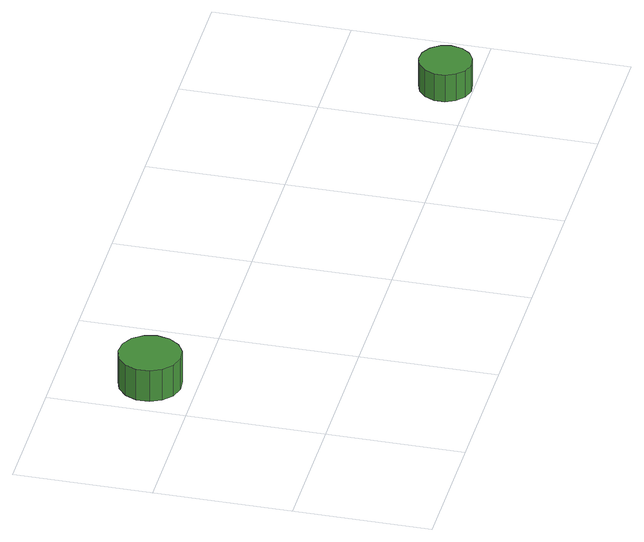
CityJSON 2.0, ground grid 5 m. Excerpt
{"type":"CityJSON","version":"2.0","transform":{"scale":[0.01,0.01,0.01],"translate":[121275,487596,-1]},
"CityObjects":{
"tree1":{"type":"SolitaryVegetationObject","attributes":{"function":"something"},"geometry":[{"type":"MultiSurface","lod":"1","boundaries":[[[0,1,2,3,4,5,6,7,8,9,10,11,12,13,14]],[[15,16,17,18,19,20,21,22,23,24,25,26,27,28,29]],[[0,29,28,1]],[[1,28,27,2]],[[2,27,26,3]],[[3,26,25,4]],[[4,25,24,5]],[[5,24,23,6]],[[6,23,22,7]],[[7,22,21,8]],[[8,21,20,9]],[[9,20,19,10]],[[10,19,18,11]],[[11,18,17,12]],[[12,17,16,13]],[[13,16,15,14]],[[14,15,29,0]]]}]},
"tree2":{"type":"SolitaryVegetationObject","attributes":{"function":"something"},"geometry":[{"type":"MultiSurface","lod":"1","boundaries":[[[30,31,32,33,34,35,36,37,38,39,40,41,42,43,44]],[[45,46,47,48,49,50,51,52,53,54,55,56,57,58,59]],[[30,59,58,31]],[[31,58,57,32]],[[32,57,56,33]],[[33,56,55,34]],[[34,55,54,35]],[[35,54,53,36]],[[36,53,52,37]],[[37,52,51,38]],[[38,51,50,39]],[[39,50,49,40]],[[40,49,48,41]],[[41,48,47,42]],[[42,47,46,43]],[[43,46,45,44]],[[44,45,59,30]]]}]}
},
"vertices":[
[285,670,189],[275,716,189],[248,754,189],[207,777,189],[160,782,189],[115,768,189],[80,736,189],[61,693,189],[61,646,189],[80,603,189],[115,572,189],[160,557,189],[207,562,189],[248,586,189],[275,624,189],[275,624,62],[248,586,62],[207,562,62],[160,557,62],[115,572,62],[80,603,62],[61,646,62],[61,693,62],[80,736,62],[115,768,62],[160,782,62],[207,777,62],[248,754,62],[275,716,62],[285,670,62],
[2320,100,177],[2312,138,177],[2288,170,177],[2254,190,177],[2215,194,177],[2177,182,177],[2148,155,177],[2132,119,177],[2132,80,177],[2148,44,177],[2177,17,177],[2215,5,177],[2254,9,177],[2288,29,177],[2312,61,177],[2312,61,67],[2288,29,67],[2254,9,67],[2215,5,67],[2177,17,67],[2148,44,67],[2132,80,67],[2132,119,67],[2148,155,67],[2177,182,67],[2215,194,67],[2254,190,67],[2288,170,67],[2312,138,67],[2320,100,67]
]}
